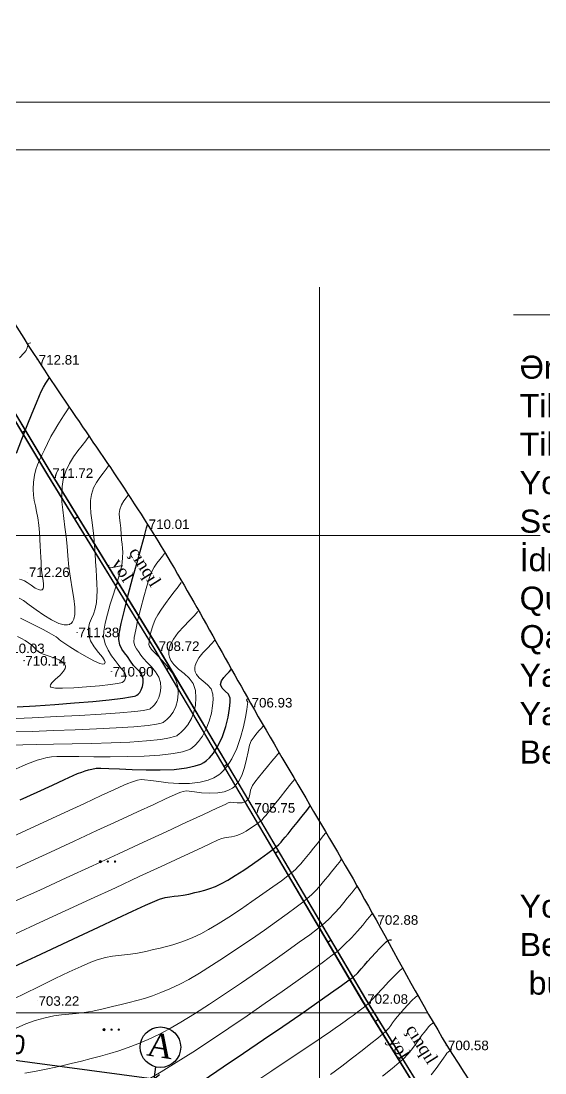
# Model space of a CAD drawing. Header units: feet. Extents: x 3381 to 683784, y 675186 to 4376258.
# Drawn here: x 682152.1 to 682207, y 4375758 to 4375868.2 of the extents above; entities that cross this region are included whole.
import ezdxf

# ---------------------------------------------------------------- set-up
doc = ezdxf.new("R2010")
doc.units = ezdxf.units.FT
doc.header["$MEASUREMENT"] = 0
doc.header["$PDMODE"] = 34
doc.header["$PDSIZE"] = 0.01
doc.linetypes.add('DUZ', pattern=[0])
doc.layers.get('0').update_dxf_attribs({"linetype": 'CONTINUOUS'})
doc.layers.get('Defpoints').update_dxf_attribs({"linetype": 'CONTINUOUS'})
for name, color, linetype in [('0_Point_Height', 2, 'CONTINUOUS'), ('0_Point_Point', 7, 'CONTINUOUS'), ('col bitkisi', 7, 'CONTINUOUS'), ('Layer8', 7, 'CONTINUOUS'), ('Yazilar', 7, 'CONTINUOUS')]:
    doc.layers.add(name, color=color, linetype=linetype)
for name, color, linetype, lineweight in [('ANA HORIZONTAL', 24, 'CONTINUOUS', 30), ('HORIZANTAL', 24, 'CONTINUOUS', 13), ('km setka', 170, 'CONTINUOUS', 15), ('rabit xt', 7, 'CONTINUOUS', 13)]:
    doc.layers.add(name, color=color, linetype=linetype, lineweight=lineweight)
doc.styles.get("Standard").update_dxf_attribs({"font": 'arial.ttf', "height": 2})
doc.styles.add('style5', font='ariall.ttf', dxfattribs={"height": 400})
doc.dimstyles.new('ISO-25', dxfattribs={"dimtxt": 2, "dimasz": 1, "dimexe": 1.25, "dimexo": 0.625, "dimtad": 1, "dimtxsty": 'Standard', "dimblk": 'OBLIQUE', "dimcen": 2.5, "dimadec": 0, "dimazin": 0, "dimtfac": 1, "dimtmove": 0, "dimatfit": 3, "dimldrblk": 'OBLIQUE', "dimfxl": 1, "dimarcsym": 0})

# ---------------------------------------------------------------- blocks, each defined once
blk = doc.blocks.new('_Oblique')
at = {"color": 0, "linetype": 'ByBlock', "lineweight": -2}
blk.add_line((-0.5, -0.5), (0.5, 0.5), dxfattribs=at)
blk = doc.blocks.new('*D73')
at = {"color": 0, "lineweight": -2, "transparency": 16777216}
for p, q in [((682127.28, 4375728.6), (682131.89, 4375763.23)), ((682131.73, 4375761.99), (682166.04, 4375757.42)), ((682161.6, 4375724.03), (682166.21, 4375758.66))]:
    blk.add_line(p, q, dxfattribs=at)
at = {"layer": 'Defpoints', "color": 0, "lineweight": 18, "transparency": 16777216}
for p in [(682166.04, 4375757.42), (682127.2, 4375727.98), (682161.51, 4375723.41)]:
    blk.add_point(p, dxfattribs=at)
at = {"color": 0, "lineweight": -2, "transparency": 16777216}
for p, rotation in [((682131.73, 4375761.99), 172.417149274753), ((682166.04, 4375757.42), 352.4171492747529)]:
    blk.add_blockref('_Oblique', p, dxfattribs=dict(at, rotation=rotation))
at = {"color": 0, "lineweight": 20, "transparency": 16777216, "insert": (682149.1, 4375761.34), "char_height": 2, "attachment_point": 5, "rotation": 352.4171}
blk.add_mtext('{\\fArial|b0|i0|c238|p34;34.60}', dxfattribs=at)

msp = doc.modelspace()

# ---------------------------------------------------------------- hatches: boundary and pattern name
at = {"layer": 'col bitkisi', "ltscale": 1.5}
h = msp.add_hatch(color=256, dxfattribs=at)
edge = h.paths.add_edge_path()
edge.add_arc((682160.415, 4375780.171), 0.125, 0, 360)
h = msp.add_hatch(color=256, dxfattribs=at)
edge = h.paths.add_edge_path()
edge.add_arc((682161.198, 4375780.171), 0.125, 0, 360)
h = msp.add_hatch(color=256, dxfattribs=at)
edge = h.paths.add_edge_path()
edge.add_arc((682161.956, 4375780.171), 0.125, 0, 360)
h = msp.add_hatch(color=256, dxfattribs=at)
edge = h.paths.add_edge_path()
edge.add_arc((682160.81, 4375762.559), 0.125, 0, 360)
h = msp.add_hatch(color=256, dxfattribs=at)
edge = h.paths.add_edge_path()
edge.add_arc((682161.592, 4375762.559), 0.125, 0, 360)
h = msp.add_hatch(color=256, dxfattribs=at)
edge = h.paths.add_edge_path()
edge.add_arc((682162.351, 4375762.559), 0.125, 0, 360)

# ---------------------------------------------------------------- linework, layer by layer
at = {"color": 7, "linetype": 'DUZ', "lineweight": 20}
msp.add_line((682203.654, 4375837.463), (682273.685, 4375837.463), dxfattribs=at)
at = {"linetype": 'Continuous'}
for p, q in [((682152.588, 4375825.331), (682152.255, 4375825.11)), ((682158.082, 4375816.286, 712.257), (682157.748, 4375816.064, 712.257)), ((682162.332, 4375809.358, 711.378), (682161.998, 4375809.137, 711.378)), ((682167.72, 4375800.495), (682167.387, 4375800.273)), ((682173.719, 4375790.355), (682173.385, 4375790.133)), ((682179.091, 4375781.258), (682178.757, 4375781.037)), ((682184.587, 4375771.938), (682184.253, 4375771.717)), ((682189.544, 4375763.63), (682189.211, 4375763.409))]:
    msp.add_line(p, q, dxfattribs=at)
at = {"linetype": 'Continuous', "elevation": 697.485}
for points in [[(682208.102, 4375737.446), (682196.757, 4375751.15), (682187.873, 4375765.558), (682176.062, 4375785.587), (682166.041, 4375802.526), (682154.915, 4375820.661), (682142.569, 4375841.209)], [(682205.399, 4375740.73), (682196.762, 4375751.163), (682187.878, 4375765.571), (682176.067, 4375785.6), (682166.046, 4375802.539), (682154.92, 4375820.674), (682142.574, 4375841.222)], [(682208.41, 4375737.701), (682197.083, 4375751.383), (682188.215, 4375765.764), (682176.406, 4375785.79), (682166.384, 4375802.732), (682155.257, 4375820.868), (682142.912, 4375841.415)], [(682205.679, 4375741.019), (682197.088, 4375751.396), (682188.22, 4375765.777), (682176.411, 4375785.803), (682166.389, 4375802.745), (682155.262, 4375820.881), (682142.917, 4375841.428)]]:
    msp.add_lwpolyline(points, dxfattribs=at)
at = {"color": 7, "linetype": 'DUZ', "lineweight": 25}
msp.add_circle((682166.706, 4375760.72), 2.121, dxfattribs=at)
at = {"linetype": 'Continuous'}
msp.add_open_spline([(682133.915, 4375868.228), (682135.736, 4375864.758), (682142.042, 4375852.74), (682151.939, 4375834.758), (682165.934, 4375815.494), (682176.705, 4375795.296), (682187.668, 4375777.411), (682196.796, 4375760.007), (682210.211, 4375741.486), (682226.81, 4375727.197), (682238.346, 4375712.36), (682246.276, 4375701.878), (682257.594, 4375689.959), (682265.843, 4375679.267), (682270.287, 4375673.507)], degree=3, knots=[0, 0, 0, 0, 11.7595104, 40.7232097, 61.4623304, 83.0549787, 109.2907167, 124.3927439, 141.9627176, 177.5330077, 189.5588214, 198.2764878, 216.9554477, 238.7688662, 238.7688662, 238.7688662, 238.7688662], dxfattribs=at)
at = {"layer": '0_Point_Point'}
for p in [(682153.835, 4375832.751, 712.806), (682155.262, 4375820.881, 711.716), (682165.348, 4375815.521, 710.009), (682152.799, 4375810.492, 712.257), (682157.99, 4375804.189, 711.378), (682166.389, 4375802.745, 708.721), (682152.431, 4375801.216, 710.137), (682161.579, 4375800.065, 710.904), (682176.116, 4375796.826, 706.928), (682176.411, 4375785.803, 705.752), (682189.292, 4375774.061, 702.877), (682153.808, 4375765.571, 703.224), (682188.22, 4375765.777, 702.08), (682196.668, 4375760.922, 700.584)]:
    msp.add_point(p, dxfattribs=at)
at = {"layer": 'ANA HORIZONTAL', "color": 16, "lineweight": 30}
for points, elevation in [([(682151.65, 4375822.96), (682152.203, 4375824.428), (682152.758, 4375825.848), (682153.276, 4375827.137), (682153.721, 4375828.216), (682154.053, 4375829.004), (682154.236, 4375829.419), (682154.477, 4375829.884), (682154.713, 4375830.274), (682154.925, 4375830.599), (682155.095, 4375830.866)], 712.5), ([(682151.722, 4375796.396), (682153.64, 4375796.496), (682155.67, 4375796.629), (682157.704, 4375796.785), (682159.635, 4375796.955), (682161.355, 4375797.127), (682162.758, 4375797.293), (682163.579, 4375797.414), (682163.984, 4375797.494), (682164.14, 4375797.541), (682164.182, 4375797.563), (682164.249, 4375797.614), (682164.374, 4375797.721), (682164.535, 4375797.896), (682164.704, 4375798.153), (682164.841, 4375798.51), (682164.901, 4375798.903), (682164.884, 4375799.329), (682164.765, 4375799.722), (682164.537, 4375800.051), (682164.237, 4375800.369), (682163.903, 4375800.726), (682163.571, 4375801.175), (682163.252, 4375801.636), (682162.949, 4375802.036), (682162.682, 4375802.432), (682162.473, 4375802.881), (682162.346, 4375803.44), (682162.398, 4375804.033), (682162.608, 4375805.093), (682162.937, 4375806.496), (682163.348, 4375808.118), (682163.801, 4375809.832), (682164.257, 4375811.515), (682164.68, 4375813.041), (682165.029, 4375814.286), (682165.267, 4375815.124), (682165.355, 4375815.432), (682165.38, 4375815.467)], 710)]:
    msp.add_lwpolyline(points, dxfattribs=dict(at, elevation=elevation))
at = {"layer": 'ANA HORIZONTAL', "color": 32, "lineweight": 30}
for points, elevation in [([(682152.038, 4375786.628), (682153.821, 4375787.455), (682155.395, 4375788.183), (682156.677, 4375788.773), (682157.585, 4375789.186), (682158.036, 4375789.38), (682158.481, 4375789.544), (682158.838, 4375789.67), (682159.168, 4375789.771), (682159.535, 4375789.859), (682159.998, 4375789.946), (682160.474, 4375789.961), (682161.314, 4375789.926), (682162.437, 4375789.867), (682163.762, 4375789.804), (682165.206, 4375789.762), (682166.69, 4375789.762), (682168.13, 4375789.827), (682169.446, 4375789.98), (682170.354, 4375790.182), (682170.924, 4375790.386), (682171.241, 4375790.551), (682171.379, 4375790.642), (682171.539, 4375790.765), (682171.841, 4375791.041), (682172.251, 4375791.519), (682172.721, 4375792.25), (682173.193, 4375793.259), (682173.547, 4375794.304), (682173.796, 4375795.306), (682173.951, 4375796.189), (682174.024, 4375796.877), (682174.025, 4375797.292), (682173.833, 4375797.71), (682173.489, 4375798.019), (682173.161, 4375798.32), (682173.013, 4375798.714), (682173.103, 4375799.089), (682173.33, 4375799.444), (682173.622, 4375799.771), (682173.908, 4375800.058), (682174.117, 4375800.297)], 707.5), ([(682151.409, 4375769.16), (682153.652, 4375770.207), (682155.914, 4375771.269), (682158.127, 4375772.312), (682160.223, 4375773.301), (682162.137, 4375774.201), (682163.8, 4375774.979), (682165.145, 4375775.601), (682166.106, 4375776.031), (682166.615, 4375776.235), (682167.203, 4375776.391), (682167.692, 4375776.478), (682168.133, 4375776.527), (682168.577, 4375776.57), (682169.074, 4375776.639), (682169.673, 4375776.764), (682170.292, 4375776.912), (682170.84, 4375777.043), (682171.358, 4375777.18), (682171.883, 4375777.349), (682172.456, 4375777.571), (682173.115, 4375777.87), (682173.752, 4375778.217), (682174.546, 4375778.705), (682175.428, 4375779.281), (682176.333, 4375779.895), (682177.192, 4375780.496), (682177.94, 4375781.031), (682178.508, 4375781.45), (682178.829, 4375781.702), (682179.119, 4375781.966), (682179.329, 4375782.191), (682179.527, 4375782.429), (682179.78, 4375782.732), (682180.074, 4375783.087), (682180.508, 4375783.626), (682181.019, 4375784.267), (682181.544, 4375784.93), (682182.021, 4375785.532), (682182.387, 4375785.992)], 705), ([(682171.19, 4375757.235), (682173.285, 4375758.645), (682175.407, 4375760.083), (682177.5, 4375761.512), (682179.512, 4375762.894), (682181.389, 4375764.19), (682183.077, 4375765.364), (682184.523, 4375766.376), (682185.672, 4375767.189), (682186.473, 4375767.766), (682186.869, 4375768.068), (682187.36, 4375768.519), (682187.736, 4375768.92), (682188.058, 4375769.304), (682188.388, 4375769.701), (682188.785, 4375770.143), (682189.238, 4375770.622), (682189.673, 4375771.081), (682190.052, 4375771.476), (682190.341, 4375771.764), (682190.505, 4375771.901), (682190.723, 4375771.96), (682190.896, 4375771.971)], 702.5)]:
    msp.add_lwpolyline(points, dxfattribs=dict(at, elevation=elevation))
at = {"layer": 'col bitkisi', "lineweight": 13, "ltscale": 1.5}
for centre in [(682160.415, 4375780.171), (682160.81, 4375762.559)]:
    msp.add_circle(centre, 0.125, dxfattribs=at)
at = {"layer": 'HORIZANTAL', "color": 16, "linetype": 'Continuous', "lineweight": 20, "elevation": 713}
msp.add_lwpolyline([(682151.963, 4375832.932), (682152.437, 4375833.457), (682152.64, 4375833.701), (682152.756, 4375833.998), (682152.821, 4375834.261), (682152.877, 4375834.413), (682153.012, 4375834.488), (682153.135, 4375834.525)], dxfattribs=at)
at = {"layer": 'HORIZANTAL', "color": 32, "linetype": 'Continuous', "lineweight": 13}
for points, elevation in [([(682151.939, 4375809.756), (682152.194, 4375809.68), (682152.497, 4375809.571), (682152.77, 4375809.398), (682153.162, 4375809.115), (682153.6, 4375808.827), (682153.933, 4375808.662), (682154.148, 4375808.612), (682154.267, 4375808.626), (682154.317, 4375808.649), (682154.36, 4375808.683), (682154.424, 4375808.774), (682154.473, 4375808.963), (682154.47, 4375809.299), (682154.397, 4375809.824), (682154.299, 4375810.428), (682154.234, 4375811.067), (682154.212, 4375811.545), (682154.189, 4375812.063), (682154.163, 4375812.626), (682154.13, 4375813.238), (682154.089, 4375813.906), (682154.036, 4375814.634), (682153.969, 4375815.427), (682153.874, 4375816.187), (682153.75, 4375816.838), (682153.619, 4375817.422), (682153.501, 4375817.98), (682153.417, 4375818.554), (682153.387, 4375819.185), (682153.433, 4375819.916), (682153.537, 4375820.633), (682153.672, 4375821.228), (682153.839, 4375821.747), (682154.042, 4375822.236), (682154.283, 4375822.739), (682154.565, 4375823.303), (682154.89, 4375823.974), (682155.245, 4375824.684), (682155.606, 4375825.336), (682155.964, 4375825.932), (682156.307, 4375826.473), (682156.627, 4375826.962), (682156.912, 4375827.399), (682157.153, 4375827.786)], 712), ([(682151.909, 4375807.779), (682152.36, 4375807.515), (682152.979, 4375807.079), (682153.713, 4375806.547), (682154.51, 4375805.994), (682155.317, 4375805.494), (682156.08, 4375805.122), (682156.625, 4375804.968), (682156.978, 4375804.961), (682157.18, 4375805.016), (682157.27, 4375805.064), (682157.351, 4375805.123), (682157.488, 4375805.27), (682157.635, 4375805.553), (682157.735, 4375806.041), (682157.735, 4375806.805), (682157.633, 4375807.714), (682157.47, 4375808.736), (682157.287, 4375809.843), (682157.125, 4375811.002), (682157.025, 4375812.186), (682156.951, 4375813.222), (682156.843, 4375814.223), (682156.716, 4375815.189), (682156.588, 4375816.118), (682156.477, 4375817.011), (682156.399, 4375817.867), (682156.372, 4375818.684), (682156.412, 4375819.463), (682156.538, 4375820.203), (682156.82, 4375821.08), (682157.193, 4375821.865), (682157.623, 4375822.567), (682158.075, 4375823.194), (682158.513, 4375823.754), (682158.903, 4375824.255), (682159.211, 4375824.706)], 711.5), ([(682152.044, 4375805.655), (682152.843, 4375805.268), (682153.657, 4375804.86), (682154.422, 4375804.466), (682155.075, 4375804.121), (682155.554, 4375803.861), (682155.797, 4375803.72), (682155.981, 4375803.571), (682156.114, 4375803.434), (682156.297, 4375803.284), (682156.603, 4375803.077), (682157.232, 4375802.665), (682158.06, 4375802.143), (682158.96, 4375801.609), (682159.809, 4375801.159), (682160.367, 4375800.925), (682160.673, 4375800.856), (682160.808, 4375800.872), (682160.852, 4375800.9), (682160.886, 4375800.946), (682160.912, 4375801.052), (682160.856, 4375801.248), (682160.645, 4375801.574), (682160.242, 4375802.072), (682159.789, 4375802.651), (682159.399, 4375803.295), (682159.185, 4375803.984), (682159.174, 4375804.617), (682159.288, 4375805.142), (682159.477, 4375805.617), (682159.694, 4375806.099), (682159.892, 4375806.647), (682160.022, 4375807.318), (682160.063, 4375807.91), (682160.073, 4375808.555), (682160.056, 4375809.248), (682160.021, 4375809.987), (682159.973, 4375810.766), (682159.918, 4375811.582), (682159.864, 4375812.429), (682159.816, 4375813.304), (682159.744, 4375814.27), (682159.642, 4375815.145), (682159.532, 4375815.943), (682159.439, 4375816.678), (682159.385, 4375817.363), (682159.395, 4375818.01), (682159.493, 4375818.633), (682159.717, 4375819.307), (682160.02, 4375819.899), (682160.363, 4375820.419), (682160.71, 4375820.874), (682161.025, 4375821.273), (682161.269, 4375821.626)], 711), ([(682151.758, 4375803.731), (682152.176, 4375803.524), (682152.55, 4375803.317), (682152.897, 4375803.099), (682153.237, 4375802.834), (682153.478, 4375802.594), (682153.718, 4375802.352), (682154.057, 4375802.086), (682154.439, 4375801.901), (682154.967, 4375801.718), (682155.551, 4375801.521), (682156.103, 4375801.292), (682156.463, 4375801.074), (682156.656, 4375800.886), (682156.737, 4375800.746), (682156.761, 4375800.671), (682156.772, 4375800.579), (682156.739, 4375800.391), (682156.574, 4375800.101), (682156.212, 4375799.712), (682155.685, 4375799.245), (682155.338, 4375798.904), (682155.193, 4375798.678), (682155.177, 4375798.546), (682155.199, 4375798.486), (682155.231, 4375798.452), (682155.367, 4375798.397), (682155.729, 4375798.346), (682156.454, 4375798.327), (682157.635, 4375798.37), (682158.974, 4375798.465), (682160.313, 4375798.591), (682161.492, 4375798.728), (682162.215, 4375798.83), (682162.576, 4375798.896), (682162.71, 4375798.932), (682162.742, 4375798.947), (682162.792, 4375798.985), (682162.878, 4375799.069), (682162.976, 4375799.211), (682163.05, 4375799.427), (682163.056, 4375799.736), (682162.981, 4375799.95), (682162.837, 4375800.129), (682162.655, 4375800.318), (682162.469, 4375800.561), (682162.273, 4375800.825), (682161.963, 4375801.221), (682161.598, 4375801.728), (682161.237, 4375802.326), (682160.939, 4375802.994), (682160.766, 4375803.712), (682160.779, 4375804.322), (682160.92, 4375805.133), (682161.157, 4375806.085), (682161.455, 4375807.12), (682161.781, 4375808.178), (682162.103, 4375809.199), (682162.387, 4375810.126), (682162.6, 4375810.898), (682162.709, 4375811.457), (682162.753, 4375812.046), (682162.756, 4375812.542), (682162.731, 4375812.987), (682162.689, 4375813.421), (682162.644, 4375813.886), (682162.607, 4375814.423), (682162.553, 4375815.08), (682162.477, 4375815.654), (682162.413, 4375816.164), (682162.392, 4375816.628), (682162.447, 4375817.063), (682162.63, 4375817.548), (682162.878, 4375817.948), (682163.131, 4375818.275), (682163.327, 4375818.546)], 710.5), ([(682150.782, 4375795.111), (682153.299, 4375795.226), (682155.821, 4375795.35), (682158.251, 4375795.481), (682160.492, 4375795.616), (682162.446, 4375795.756), (682164.017, 4375795.897), (682164.933, 4375796.01), (682165.388, 4375796.095), (682165.569, 4375796.151), (682165.621, 4375796.179), (682165.709, 4375796.245), (682165.873, 4375796.382), (682166.092, 4375796.603), (682166.333, 4375796.924), (682166.554, 4375797.365), (682166.69, 4375797.847), (682166.742, 4375798.367), (682166.712, 4375798.921), (682166.539, 4375799.49), (682166.204, 4375800.042), (682165.779, 4375800.563), (682165.334, 4375801.037), (682164.942, 4375801.451), (682164.673, 4375801.789), (682164.412, 4375802.163), (682164.192, 4375802.458), (682164.026, 4375802.764), (682163.927, 4375803.169), (682163.964, 4375803.628), (682164.118, 4375804.448), (682164.357, 4375805.512), (682164.65, 4375806.706), (682164.968, 4375807.914), (682165.279, 4375809.021), (682165.553, 4375809.912), (682165.759, 4375810.472), (682166.039, 4375810.999), (682166.34, 4375811.447), (682166.639, 4375811.828), (682166.91, 4375812.153), (682167.127, 4375812.433)], 709.5), ([(682151.179, 4375793.746), (682153.281, 4375793.812), (682155.514, 4375793.885), (682157.784, 4375793.967), (682160.002, 4375794.061), (682162.073, 4375794.169), (682163.907, 4375794.294), (682165.41, 4375794.438), (682166.314, 4375794.569), (682166.786, 4375794.677), (682166.992, 4375794.754), (682167.06, 4375794.794), (682167.179, 4375794.884), (682167.402, 4375795.071), (682167.699, 4375795.37), (682168.026, 4375795.806), (682168.326, 4375796.403), (682168.51, 4375797.056), (682168.58, 4375797.762), (682168.54, 4375798.514), (682168.335, 4375799.206), (682167.933, 4375799.926), (682167.415, 4375800.629), (682166.86, 4375801.272), (682166.348, 4375801.811), (682165.959, 4375802.202), (682165.774, 4375802.403), (682165.653, 4375802.573), (682165.56, 4375802.713), (682165.507, 4375802.897), (682165.517, 4375803.155), (682165.585, 4375803.609), (682165.713, 4375804.195), (682165.905, 4375804.851), (682166.164, 4375805.513), (682166.436, 4375806.02), (682166.809, 4375806.601), (682167.246, 4375807.221), (682167.709, 4375807.845), (682168.159, 4375808.439), (682168.56, 4375808.968), (682168.874, 4375809.399)], 709), ([(682151.225, 4375792.367), (682152.312, 4375792.404), (682153.777, 4375792.433), (682155.526, 4375792.46), (682157.466, 4375792.493), (682159.502, 4375792.537), (682161.541, 4375792.6), (682163.489, 4375792.687), (682165.253, 4375792.805), (682166.739, 4375792.96), (682167.664, 4375793.116), (682168.172, 4375793.254), (682168.412, 4375793.356), (682168.5, 4375793.41), (682168.629, 4375793.507), (682168.873, 4375793.709), (682169.204, 4375794.034), (682169.581, 4375794.502), (682169.95, 4375795.141), (682170.21, 4375795.829), (682170.364, 4375796.558), (682170.416, 4375797.32), (682170.369, 4375798.107), (682170.145, 4375798.817), (682169.721, 4375799.389), (682169.183, 4375799.877), (682168.615, 4375800.331), (682168.104, 4375800.804), (682167.792, 4375801.231), (682167.643, 4375801.598), (682167.595, 4375801.87), (682167.588, 4375802.016), (682167.593, 4375802.165), (682167.636, 4375802.461), (682167.773, 4375802.9), (682168.068, 4375803.47), (682168.567, 4375804.154), (682169.143, 4375804.796), (682169.725, 4375805.385), (682170.241, 4375805.911), (682170.622, 4375806.365)], 708.5), ([(682151.306, 4375789.754), (682152.248, 4375790.179), (682152.78, 4375790.403), (682153.352, 4375790.614), (682153.811, 4375790.777), (682154.236, 4375790.906), (682154.707, 4375791.019), (682155.303, 4375791.131), (682155.86, 4375791.166), (682156.845, 4375791.172), (682158.169, 4375791.162), (682159.738, 4375791.149), (682161.463, 4375791.144), (682163.25, 4375791.162), (682165.01, 4375791.214), (682166.65, 4375791.314), (682168.079, 4375791.474), (682169.01, 4375791.654), (682169.552, 4375791.824), (682169.829, 4375791.955), (682169.939, 4375792.026), (682170.076, 4375792.13), (682170.335, 4375792.356), (682170.688, 4375792.735), (682171.096, 4375793.301), (682171.509, 4375794.077), (682171.82, 4375794.891), (682172.038, 4375795.702), (682172.169, 4375796.468), (682172.219, 4375797.147), (682172.197, 4375797.7), (682172.004, 4375798.254), (682171.638, 4375798.69), (682171.193, 4375799.062), (682170.761, 4375799.428), (682170.485, 4375799.754), (682170.351, 4375800.036), (682170.307, 4375800.25), (682170.3, 4375800.365), (682170.305, 4375800.484), (682170.345, 4375800.719), (682170.469, 4375801.066), (682170.732, 4375801.515), (682171.161, 4375802.046), (682171.628, 4375802.533), (682172.056, 4375802.965), (682172.369, 4375803.331)], 708), ([(682149.844, 4375782.151), (682152.173, 4375783.223), (682154.49, 4375784.294), (682156.709, 4375785.322), (682158.743, 4375786.265), (682160.506, 4375787.082), (682161.909, 4375787.731), (682162.867, 4375788.169), (682163.292, 4375788.357), (682163.678, 4375788.499), (682163.982, 4375788.602), (682164.292, 4375788.683), (682164.693, 4375788.761), (682165.057, 4375788.748), (682165.689, 4375788.662), (682166.532, 4375788.541), (682167.528, 4375788.424), (682168.621, 4375788.35), (682169.754, 4375788.358), (682170.869, 4375788.486), (682171.71, 4375788.701), (682172.292, 4375788.941), (682172.65, 4375789.143), (682172.818, 4375789.258), (682172.98, 4375789.383), (682173.288, 4375789.666), (682173.709, 4375790.164), (682174.199, 4375790.936), (682174.705, 4375792.018), (682175.103, 4375793.156), (682175.404, 4375794.27), (682175.618, 4375795.28), (682175.757, 4375796.106), (682175.832, 4375796.667), (682175.853, 4375796.885), (682175.787, 4375796.976), (682175.725, 4375797.064), (682175.786, 4375797.171), (682175.864, 4375797.263)], 707), ([(682150.264, 4375778.893), (682152.701, 4375780.009), (682155.195, 4375781.156), (682157.675, 4375782.3), (682160.067, 4375783.407), (682162.301, 4375784.443), (682164.303, 4375785.371), (682166.001, 4375786.159), (682167.322, 4375786.772), (682168.196, 4375787.175), (682168.548, 4375787.334), (682168.843, 4375787.442), (682169.082, 4375787.514), (682169.388, 4375787.576), (682169.699, 4375787.557), (682170.26, 4375787.476), (682170.997, 4375787.383), (682171.839, 4375787.327), (682172.711, 4375787.357), (682173.382, 4375787.477), (682173.846, 4375787.638), (682174.127, 4375787.787), (682174.258, 4375787.874), (682174.381, 4375787.971), (682174.608, 4375788.191), (682174.901, 4375788.581), (682175.216, 4375789.186), (682175.51, 4375790.023), (682175.726, 4375790.88), (682175.894, 4375791.681), (682176.049, 4375792.351), (682176.223, 4375792.814), (682176.504, 4375793.247), (682176.79, 4375793.615), (682177.063, 4375793.926), (682177.309, 4375794.192), (682177.508, 4375794.421)], 706.5), ([(682151.403, 4375775.968), (682154.073, 4375777.186), (682156.832, 4375778.451), (682159.609, 4375779.73), (682162.332, 4375780.987), (682164.927, 4375782.188), (682167.324, 4375783.299), (682169.45, 4375784.287), (682171.233, 4375785.116), (682172.601, 4375785.752), (682173.482, 4375786.162), (682173.804, 4375786.311), (682173.941, 4375786.358), (682174.082, 4375786.391), (682174.312, 4375786.364), (682174.747, 4375786.314), (682175.253, 4375786.327), (682175.697, 4375786.49), (682175.951, 4375786.802), (682176.061, 4375787.191), (682176.152, 4375787.639), (682176.349, 4375788.128), (682176.593, 4375788.491), (682176.963, 4375788.976), (682177.414, 4375789.536), (682177.901, 4375790.126), (682178.38, 4375790.7), (682178.806, 4375791.21), (682179.134, 4375791.611)], 706), ([(682151.536, 4375772.607), (682154.094, 4375773.778), (682156.734, 4375774.994), (682159.39, 4375776.223), (682161.993, 4375777.431), (682164.478, 4375778.586), (682166.777, 4375779.657), (682168.823, 4375780.61), (682170.548, 4375781.413), (682171.885, 4375782.033), (682172.768, 4375782.439), (682173.128, 4375782.597), (682173.41, 4375782.666), (682173.637, 4375782.695), (682173.866, 4375782.719), (682174.153, 4375782.774), (682174.454, 4375782.846), (682174.718, 4375782.914), (682174.987, 4375783.004), (682175.307, 4375783.145), (682175.675, 4375783.355), (682176.142, 4375783.658), (682176.618, 4375783.986), (682177.008, 4375784.266), (682177.221, 4375784.429), (682177.344, 4375784.543), (682177.432, 4375784.644), (682177.54, 4375784.774), (682177.724, 4375785), (682178.113, 4375785.485), (682178.64, 4375786.144), (682179.236, 4375786.891), (682179.833, 4375787.64), (682180.364, 4375788.305), (682180.761, 4375788.801)], 705.5), ([(682150.632, 4375765.446), (682152.379, 4375766.291), (682154.088, 4375767.12), (682155.703, 4375767.9), (682157.167, 4375768.598), (682158.426, 4375769.182), (682159.423, 4375769.618), (682160.102, 4375769.873), (682160.952, 4375770.104), (682161.674, 4375770.245), (682162.319, 4375770.329), (682162.941, 4375770.388), (682163.592, 4375770.457), (682164.325, 4375770.568), (682165.192, 4375770.753), (682165.979, 4375770.942), (682166.69, 4375771.11), (682167.354, 4375771.272), (682167.998, 4375771.447), (682168.649, 4375771.65), (682169.335, 4375771.898), (682170.084, 4375772.208), (682170.923, 4375772.596), (682171.748, 4375773.037), (682172.753, 4375773.638), (682173.881, 4375774.356), (682175.076, 4375775.147), (682176.281, 4375775.967), (682177.437, 4375776.773), (682178.488, 4375777.52), (682179.377, 4375778.165), (682180.045, 4375778.665), (682180.437, 4375778.975), (682180.837, 4375779.335), (682181.138, 4375779.642), (682181.397, 4375779.94), (682181.672, 4375780.274), (682182.02, 4375780.69), (682182.372, 4375781.109), (682182.739, 4375781.562), (682183.104, 4375782.023), (682183.45, 4375782.464), (682183.759, 4375782.86), (682184.013, 4375783.182)], 704.5), ([(682151.598, 4375762.715), (682152.632, 4375763.167), (682153.589, 4375763.512), (682154.641, 4375763.802), (682155.549, 4375763.992), (682156.36, 4375764.111), (682157.126, 4375764.192), (682157.894, 4375764.264), (682158.716, 4375764.36), (682159.638, 4375764.509), (682160.712, 4375764.743), (682161.696, 4375764.98), (682162.594, 4375765.191), (682163.432, 4375765.393), (682164.238, 4375765.602), (682165.039, 4375765.834), (682165.862, 4375766.106), (682166.734, 4375766.433), (682167.681, 4375766.833), (682168.732, 4375767.321), (682169.673, 4375767.818), (682170.8, 4375768.478), (682172.065, 4375769.265), (682173.422, 4375770.145), (682174.825, 4375771.081), (682176.229, 4375772.039), (682177.585, 4375772.982), (682178.848, 4375773.876), (682179.972, 4375774.685), (682180.911, 4375775.374), (682181.617, 4375775.907), (682182.045, 4375776.248), (682182.545, 4375776.7), (682182.964, 4375777.121), (682183.324, 4375777.521), (682183.646, 4375777.904), (682183.951, 4375778.277), (682184.261, 4375778.648), (682184.62, 4375779.076), (682184.934, 4375779.465), (682185.206, 4375779.814), (682185.44, 4375780.117), (682185.639, 4375780.372)], 704), ([(682152.5, 4375758.013), (682153.692, 4375758.205), (682154.939, 4375758.441), (682156.232, 4375758.733), (682157.372, 4375759.01), (682158.44, 4375759.268), (682159.456, 4375759.518), (682160.435, 4375759.772), (682161.396, 4375760.043), (682162.356, 4375760.341), (682163.333, 4375760.679), (682164.345, 4375761.068), (682165.408, 4375761.52), (682166.54, 4375762.047), (682167.574, 4375762.593), (682168.839, 4375763.331), (682170.283, 4375764.226), (682171.857, 4375765.238), (682173.512, 4375766.332), (682175.198, 4375767.469), (682176.863, 4375768.613), (682178.46, 4375769.726), (682179.937, 4375770.771), (682181.245, 4375771.71), (682182.333, 4375772.506), (682183.153, 4375773.123), (682183.653, 4375773.521), (682184.328, 4375774.139), (682184.938, 4375774.764), (682185.472, 4375775.36), (682185.918, 4375775.89), (682186.265, 4375776.318), (682186.501, 4375776.606), (682186.746, 4375776.899), (682186.952, 4375777.159), (682187.124, 4375777.381), (682187.266, 4375777.562)], 703.5), ([(682165.428, 4375757.343), (682166.778, 4375758.131), (682168.348, 4375759.099), (682170.085, 4375760.21), (682171.937, 4375761.425), (682173.854, 4375762.707), (682175.782, 4375764.017), (682177.67, 4375765.317), (682179.467, 4375766.57), (682181.12, 4375767.738), (682182.578, 4375768.782), (682183.789, 4375769.665), (682184.7, 4375770.348), (682185.261, 4375770.795), (682185.993, 4375771.463), (682186.694, 4375772.175), (682187.336, 4375772.877), (682187.891, 4375773.519), (682188.33, 4375774.048), (682188.622, 4375774.413), (682188.741, 4375774.564), (682188.826, 4375774.669), (682188.892, 4375774.752)], 703), ([(682176.174, 4375756.777), (682178.372, 4375758.252), (682180.383, 4375759.602), (682182.129, 4375760.774), (682183.53, 4375761.717), (682184.509, 4375762.377), (682184.987, 4375762.702), (682185.551, 4375763.098), (682186.044, 4375763.449), (682186.478, 4375763.764), (682186.868, 4375764.051), (682187.226, 4375764.317), (682187.66, 4375764.645), (682188.059, 4375764.951), (682188.361, 4375765.188), (682188.508, 4375765.31), (682188.592, 4375765.412), (682188.672, 4375765.518), (682188.864, 4375765.725), (682189.321, 4375766.214), (682189.943, 4375766.874), (682190.633, 4375767.596), (682191.291, 4375768.271), (682191.817, 4375768.787), (682192.069, 4375768.999)], 702), ([(682184.52, 4375757.842), (682185.693, 4375758.737), (682186.808, 4375759.595), (682187.831, 4375760.388), (682188.728, 4375761.091), (682189.463, 4375761.677), (682190.001, 4375762.119), (682190.308, 4375762.391), (682190.608, 4375762.714), (682190.824, 4375762.993), (682191.008, 4375763.261), (682191.214, 4375763.551), (682191.495, 4375763.895), (682191.817, 4375764.265), (682192.201, 4375764.705), (682192.616, 4375765.165), (682193.028, 4375765.595), (682193.407, 4375765.947), (682193.659, 4375766.127)], 701.5), ([(682189.94, 4375757.688), (682190.953, 4375758.496), (682191.692, 4375759.103), (682192.109, 4375759.471), (682192.631, 4375760.03), (682193.084, 4375760.582), (682193.474, 4375761.106), (682193.806, 4375761.578), (682194.086, 4375761.974), (682194.319, 4375762.272), (682194.579, 4375762.597), (682194.78, 4375762.862), (682195.003, 4375763.091), (682195.286, 4375763.277)], 701), ([(682195.057, 4375757.841), (682195.559, 4375758.488), (682195.991, 4375759.079), (682196.337, 4375759.573), (682196.58, 4375759.926), (682196.705, 4375760.095), (682196.855, 4375760.238), (682196.989, 4375760.35), (682197.027, 4375760.381)], 700.5)]:
    msp.add_lwpolyline(points, dxfattribs=dict(at, elevation=elevation))
at = {"layer": 'km setka', "flags": 128}
for points in [[(682183.362, 4375840.33), (682183.362, 4375616.478)], [(682048.377, 4375814.316), (682206.456, 4375814.316)], [(682045.613, 4375764.316), (682194.686, 4375764.316)]]:
    msp.add_lwpolyline(points, dxfattribs=at)
at = {"layer": 'rabit xt', "color": 7, "lineweight": 20, "ltscale": 0.3, "elevation": 716.5}
msp.add_lwpolyline([(682017.857, 4375859.73), (682437.857, 4375859.73), (682437.857, 4375562.73)], dxfattribs=at)
msp.add_lwpolyline([(682037.857, 4375854.73), (682432.857, 4375854.73), (682432.857, 4375567.73), (682037.857, 4375567.73)], close=True, dxfattribs=at)

# ---------------------------------------------------------------- texts
at = {"color": 7, "linetype": 'DUZ', "lineweight": 20, "ltscale": 0.2, "insert": (682204.304, 4375833.173), "char_height": 2.4192, "width": 315.52493, "attachment_point": 1}
msp.add_mtext('Ə{\\fArial|b0|i0|c238|p34;razinin}   sah{\\fArial|b0|i0|c238|p34;ə}si                     {\\fArial|b0|i0|c238|p34;  } -{\\fArial|b0|i0|c238|p34; 8242}.{\\fArial|b0|i0|c238|p34;5}0 m²{\\fArial|b0|i0|c238|p34;\\PTikintinin  sahəsi                        -1881.70m²\\PTikintinin  faizi                            -22%\\PYolların   sahəsi                          -1404.70m²\\PSəkilərin    sahəsi                        -958.20m²\\Pİdman   meydançası                    -157.60m²\\PQum meydançasının sahəsi        -36.0m²\\PQaçış  zolağının  sahəsi              -322.0m²\\PYaşıllıqların  sahəsi                     -3482.30m²\\PYaşıllıqların faizi                         -42%\\PBeton  səki  daşının  uzunluğu:\\P     bünövrə  üzərində düzxətlli    -242pm\\P     bünövrəsiz  düzxətli                - 726pm\\P            ə r a z i d ə n       k ə n a r\\PYolların   sahəsi                         - 216.0m²\\PBeton  səki  daşının  uzunluğu:\\P bünövrə  üzərində  düzxətli          -39pm}', dxfattribs=at)
at = {"layer": '0_Point_Height', "color": 0}
for s, p in [('712.81', (682153.971, 4375832.237, 712.806)), ('711.72', (682155.398, 4375820.367, 711.716)), ('710.01', (682165.484, 4375815.007, 710.009)), ('712.26', (682152.935, 4375809.978, 712.257)), ('711.38', (682158.126, 4375803.675, 711.378)), ('710.03', (682150.318, 4375802.003, 710.032)), ('708.72', (682166.525, 4375802.231, 708.721)), ('710.14', (682152.567, 4375800.702, 710.137)), ('710.90', (682161.715, 4375799.551, 710.904)), ('706.93', (682176.252, 4375796.312, 706.928)), ('705.75', (682176.547, 4375785.289, 705.752)), ('702.88', (682189.428, 4375773.547, 702.877)), ('703.22', (682153.944, 4375765.057, 703.224)), ('702.08', (682188.356, 4375765.263, 702.08)), ('700.58', (682196.804, 4375760.408, 700.584))]:
    msp.add_text(s, height=1, dxfattribs=at).set_placement(p)
at = {"layer": 'Layer8', "color": 0, "lineweight": 18, "insert": (682165.177, 4375759.875, 699), "char_height": 2.5, "width": 81.30669, "attachment_point": 7, "rotation": 351.05795, "style": 'style5'}
msp.add_mtext('{\\fTimes New Roman|b0|i0|c238|p18;A}', dxfattribs=at)
at = {"layer": 'Yazilar', "char_height": 1.3, "width": 0.10588, "attachment_point": 1, "rotation": 302.4345}
for insert in [(682164.448, 4375813.281), (682193.427, 4375763.279)]:
    msp.add_mtext('{\\fTimes New Roman|b0|i0|c238|p18;çınqıl yol}', dxfattribs=dict(at, insert=insert))

# ---------------------------------------------------------------- dimensions: what is measured, and where the dimension line sits
at = {"color": 7, "lineweight": 20}
dim = msp.add_aligned_dim(p1=(682127.198, 4375727.976), p2=(682161.515, 4375723.408), distance=34.311, text='{\\fArial|b0|i0|c238|p34;34.60}', dimstyle='ISO-25', dxfattribs=at)
dim.commit()
dim.dimension.update_dxf_attribs({"geometry": '*D73', "text_midpoint": (682149.101, 4375761.336)})

doc.saveas('drawing.dxf')
